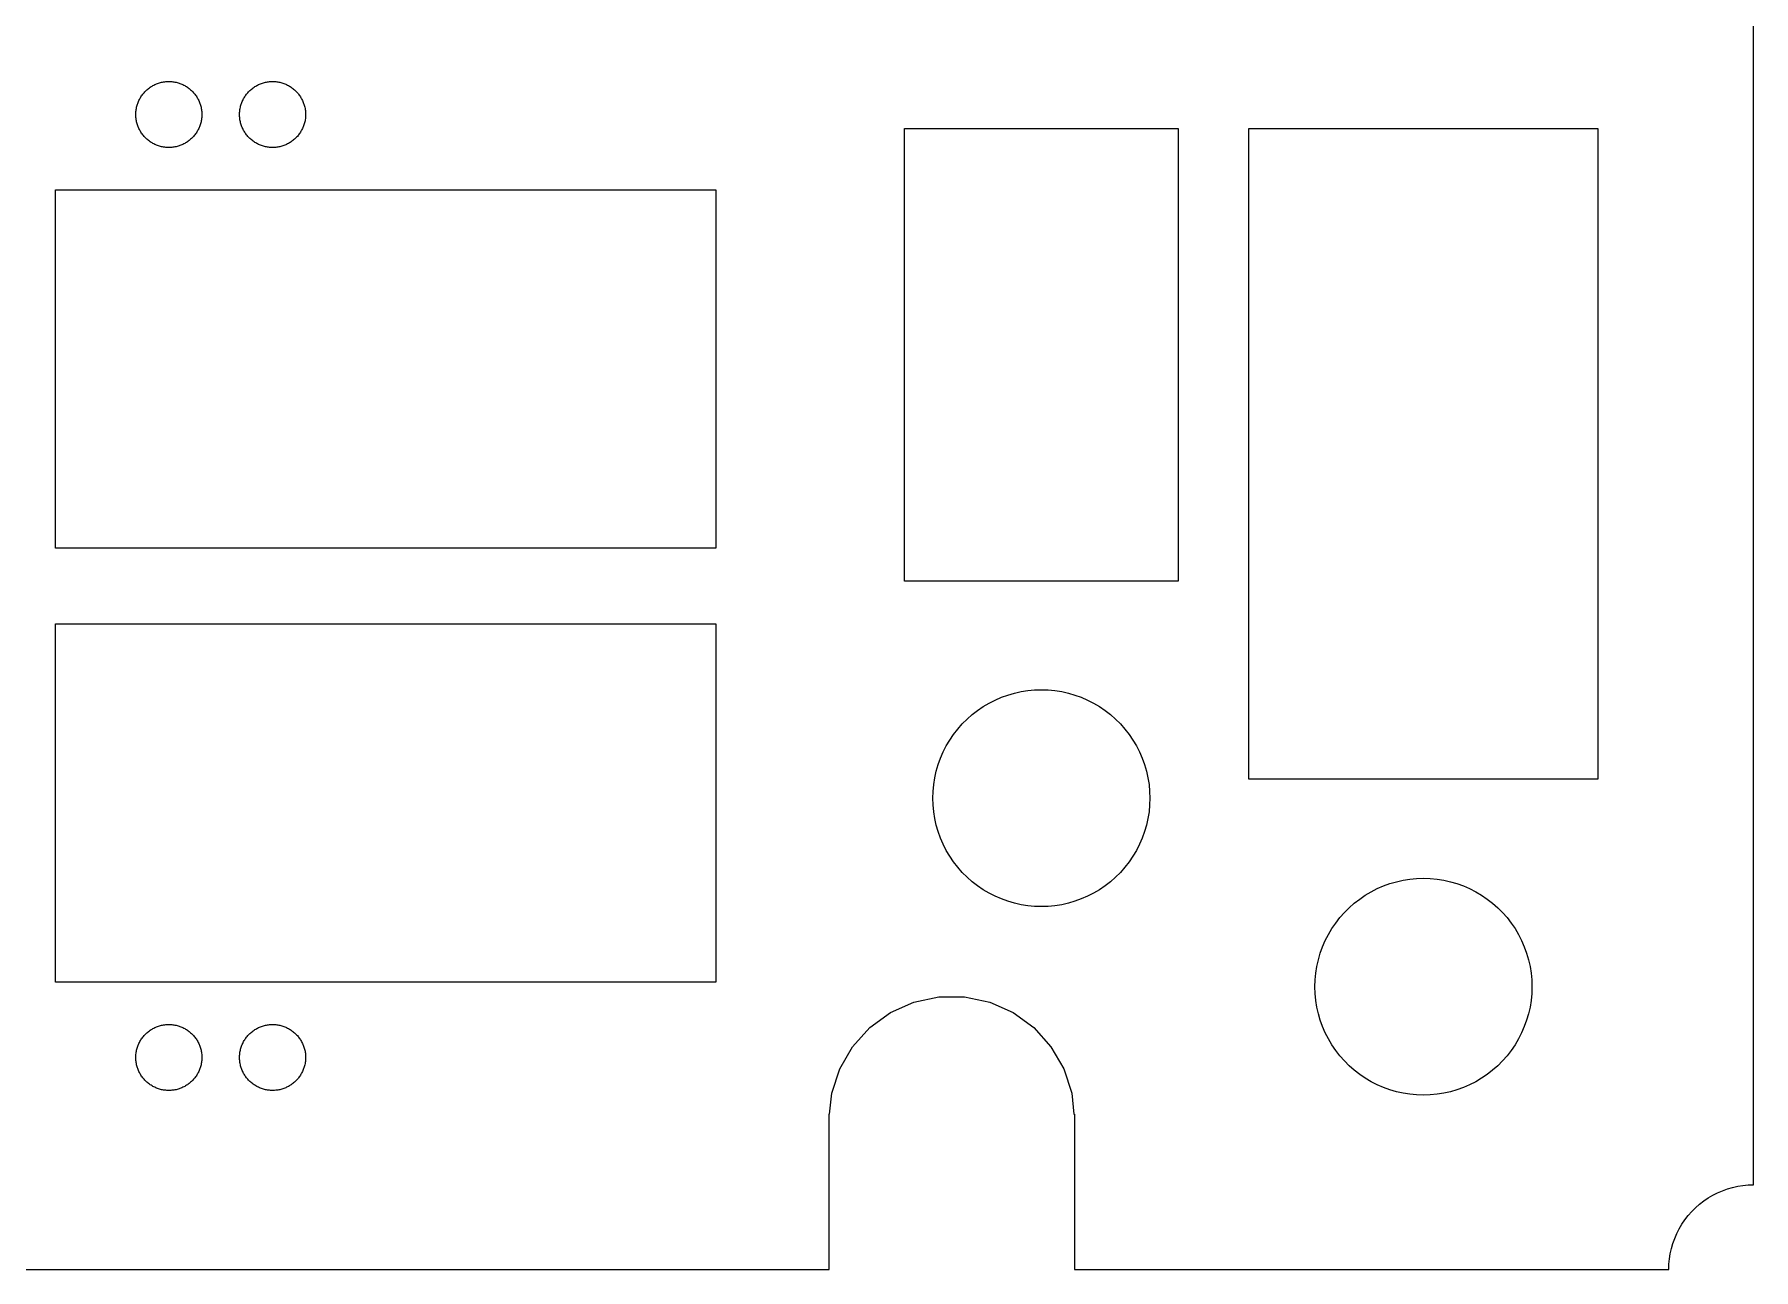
# Model space of a CAD drawing. Header units: metres. Extents: x -184 to 184, y -131 to 131.
# Drawn here: x 1.2 to 183.5, y -131 to 0 of the extents above; entities that cross this region are included whole.
import ezdxf

# ---------------------------------------------------------------- set-up
doc = ezdxf.new("R2010")
doc.units = ezdxf.units.M

msp = doc.modelspace()

# ---------------------------------------------------------------- linework, layer by layer
for p, q in [((183.5, -122), (183.5, 122)), ((13.7184, -5.4874), (13.8139, -5.43292)), ((13.8139, -5.43292), (13.911, -5.38147)), ((13.911, -5.38147), (14.0098, -5.3331)), ((14.0098, -5.3331), (14.11, -5.28786)), ((14.11, -5.28786), (14.2116, -5.24577)), ((14.2116, -5.24577), (14.3144, -5.20691)), ((14.3144, -5.20691), (14.4184, -5.1713)), ((14.4184, -5.1713), (14.5235, -5.13896)), ((14.5235, -5.13896), (14.6296, -5.10995)), ((14.6296, -5.10995), (14.7365, -5.08429)), ((14.7365, -5.08429), (14.8442, -5.06198)), ((14.8442, -5.06198), (14.9525, -5.04308)), ((14.9525, -5.04308), (15.0613, -5.02759)), ((15.0613, -5.02759), (15.1706, -5.01552)), ((15.1706, -5.01552), (15.2802, -5.0069)), ((15.2802, -5.0069), (15.3901, -5.00172)), ((15.3901, -5.00172), (15.5, -5)), ((15.5, -5), (15.6099, -5.00172)), ((15.6099, -5.00172), (15.7198, -5.0069)), ((15.7198, -5.0069), (15.8294, -5.01552)), ((15.8294, -5.01552), (15.9387, -5.02759)), ((15.9387, -5.02759), (16.0475, -5.04308)), ((16.0475, -5.04308), (16.1558, -5.06198)), ((16.1558, -5.06198), (16.2635, -5.08429)), ((16.2635, -5.08429), (16.3704, -5.10995)), ((16.3704, -5.10995), (16.4765, -5.13896)), ((16.4765, -5.13896), (16.5816, -5.1713)), ((16.5816, -5.1713), (16.6856, -5.20691)), ((16.6856, -5.20691), (16.7884, -5.24577)), ((16.7884, -5.24577), (16.89, -5.28786)), ((16.89, -5.28786), (16.9902, -5.3331)), ((16.9902, -5.3331), (17.089, -5.38147)), ((17.089, -5.38147), (17.1861, -5.43292)), ((17.1861, -5.43292), (17.2816, -5.4874)), ((24.7184, -5.4874), (24.8139, -5.43292)), ((24.8139, -5.43292), (24.911, -5.38147)), ((24.911, -5.38147), (25.0098, -5.3331)), ((25.0098, -5.3331), (25.11, -5.28786)), ((25.11, -5.28786), (25.2116, -5.24577)), ((25.2116, -5.24577), (25.3144, -5.20691)), ((25.3144, -5.20691), (25.4184, -5.1713)), ((25.4184, -5.1713), (25.5235, -5.13896)), ((25.5235, -5.13896), (25.6296, -5.10995)), ((25.6296, -5.10995), (25.7365, -5.08429)), ((25.7365, -5.08429), (25.8442, -5.06198)), ((25.8442, -5.06198), (25.9525, -5.04308)), ((25.9525, -5.04308), (26.0613, -5.02759)), ((26.0613, -5.02759), (26.1706, -5.01552)), ((26.1706, -5.01552), (26.2802, -5.0069)), ((26.2802, -5.0069), (26.3901, -5.00172)), ((26.3901, -5.00172), (26.5, -5)), ((26.5, -5), (26.6099, -5.00172)), ((26.6099, -5.00172), (26.7198, -5.0069)), ((26.7198, -5.0069), (26.8294, -5.01552)), ((26.8294, -5.01552), (26.9387, -5.02759)), ((26.9387, -5.02759), (27.0475, -5.04308)), ((27.0475, -5.04308), (27.1558, -5.06198)), ((27.1558, -5.06198), (27.2635, -5.08429)), ((27.2635, -5.08429), (27.3704, -5.10995)), ((27.3704, -5.10995), (27.4765, -5.13896)), ((27.4765, -5.13896), (27.5816, -5.1713)), ((27.5816, -5.1713), (27.6856, -5.20691)), ((27.6856, -5.20691), (27.7884, -5.24577)), ((27.7884, -5.24577), (27.89, -5.28786)), ((27.89, -5.28786), (27.9902, -5.3331)), ((27.9902, -5.3331), (28.089, -5.38147)), ((28.089, -5.38147), (28.1861, -5.43292)), ((28.1861, -5.43292), (28.2816, -5.4874)), ((12.2069, -7.31441), (12.2458, -7.21156)), ((12.2458, -7.21156), (12.2879, -7.10997)), ((12.2879, -7.10997), (12.3331, -7.00977)), ((12.3331, -7.00977), (12.3815, -6.91103)), ((12.3815, -6.91103), (12.4329, -6.81386)), ((12.4329, -6.81386), (12.4874, -6.71835)), ((12.4874, -6.71835), (12.5448, -6.6246)), ((12.5448, -6.6246), (12.6052, -6.5327)), ((12.6052, -6.5327), (12.6684, -6.44275)), ((12.6684, -6.44275), (12.7345, -6.35481)), ((12.7345, -6.35481), (12.8032, -6.26901)), ((12.8032, -6.26901), (12.8746, -6.18539)), ((12.8746, -6.18539), (12.9486, -6.10408)), ((12.9486, -6.10408), (13.0251, -6.02512)), ((13.0251, -6.02512), (13.1041, -5.94861)), ((13.1041, -5.94861), (13.1854, -5.8746)), ((13.1854, -5.8746), (13.269, -5.80319)), ((13.269, -5.80319), (13.3548, -5.73445)), ((13.3548, -5.73445), (13.4427, -5.66843)), ((13.4427, -5.66843), (13.5327, -5.60521)), ((13.5327, -5.60521), (13.6246, -5.54485)), ((13.6246, -5.54485), (13.7184, -5.4874)), ((17.2816, -5.4874), (17.3754, -5.54485)), ((17.3754, -5.54485), (17.4673, -5.60521)), ((17.4673, -5.60521), (17.5572, -5.66843)), ((17.5572, -5.66843), (17.6452, -5.73445)), ((17.6452, -5.73445), (17.731, -5.80319)), ((17.731, -5.80319), (17.8146, -5.8746)), ((17.8146, -5.8746), (17.8959, -5.94861)), ((17.8959, -5.94861), (17.9749, -6.02512)), ((17.9749, -6.02512), (18.0514, -6.10408)), ((18.0514, -6.10408), (18.1254, -6.18539)), ((18.1254, -6.18539), (18.1968, -6.26901)), ((18.1968, -6.26901), (18.2655, -6.35481)), ((18.2655, -6.35481), (18.3316, -6.44275)), ((18.3316, -6.44275), (18.3948, -6.5327)), ((18.3948, -6.5327), (18.4551, -6.6246)), ((18.4551, -6.6246), (18.5126, -6.71835)), ((18.5126, -6.71835), (18.5671, -6.81386)), ((18.5671, -6.81386), (18.6185, -6.91103)), ((18.6185, -6.91103), (18.6669, -7.00977)), ((18.6669, -7.00977), (18.7121, -7.10997)), ((18.7121, -7.10997), (18.7542, -7.21156)), ((18.7542, -7.21156), (18.7931, -7.31441)), ((23.2069, -7.31441), (23.2458, -7.21156)), ((23.2458, -7.21156), (23.2879, -7.10997)), ((23.2879, -7.10997), (23.3331, -7.00977)), ((23.3331, -7.00977), (23.3815, -6.91103)), ((23.3815, -6.91103), (23.4329, -6.81386)), ((23.4329, -6.81386), (23.4874, -6.71835)), ((23.4874, -6.71835), (23.5448, -6.6246)), ((23.5448, -6.6246), (23.6052, -6.5327)), ((23.6052, -6.5327), (23.6684, -6.44275)), ((23.6684, -6.44275), (23.7345, -6.35481)), ((23.7345, -6.35481), (23.8032, -6.26901)), ((23.8032, -6.26901), (23.8746, -6.18539)), ((23.8746, -6.18539), (23.9486, -6.10408)), ((23.9486, -6.10408), (24.0251, -6.02512)), ((24.0251, -6.02512), (24.1041, -5.94861)), ((24.1041, -5.94861), (24.1854, -5.8746)), ((24.1854, -5.8746), (24.269, -5.80319)), ((24.269, -5.80319), (24.3548, -5.73445)), ((24.3548, -5.73445), (24.4427, -5.66843)), ((24.4427, -5.66843), (24.5327, -5.60521)), ((24.5327, -5.60521), (24.6246, -5.54485)), ((24.6246, -5.54485), (24.7184, -5.4874)), ((28.2816, -5.4874), (28.3754, -5.54485)), ((28.3754, -5.54485), (28.4673, -5.60521)), ((28.4673, -5.60521), (28.5572, -5.66843)), ((28.5572, -5.66843), (28.6452, -5.73445)), ((28.6452, -5.73445), (28.731, -5.80319)), ((28.731, -5.80319), (28.8146, -5.8746)), ((28.8146, -5.8746), (28.8959, -5.94861)), ((28.8959, -5.94861), (28.9749, -6.02512)), ((28.9749, -6.02512), (29.0514, -6.10408)), ((29.0514, -6.10408), (29.1254, -6.18539)), ((29.1254, -6.18539), (29.1968, -6.26901)), ((29.1968, -6.26901), (29.2655, -6.35481)), ((29.2655, -6.35481), (29.3316, -6.44275)), ((29.3316, -6.44275), (29.3948, -6.5327)), ((29.3948, -6.5327), (29.4551, -6.6246)), ((29.4551, -6.6246), (29.5126, -6.71835)), ((29.5126, -6.71835), (29.5671, -6.81386)), ((29.5671, -6.81386), (29.6185, -6.91103)), ((29.6185, -6.91103), (29.6669, -7.00977)), ((29.6669, -7.00977), (29.7121, -7.10997)), ((29.7121, -7.10997), (29.7542, -7.21156)), ((29.7542, -7.21156), (29.7931, -7.31441)), ((12, -8.5), (12.0017, -8.39006)), ((12.0017, -8.60992), (12, -8.5)), ((12.0017, -8.39006), (12.0069, -8.28023)), ((12.0069, -8.71976), (12.0017, -8.60992)), ((12.0069, -8.28023), (12.0155, -8.17061)), ((12.0155, -8.82938), (12.0069, -8.71976)), ((12.0155, -8.17061), (12.0276, -8.06133)), ((12.0276, -8.93866), (12.0155, -8.82938)), ((12.0276, -8.06133), (12.0431, -7.95247)), ((12.0431, -9.04752), (12.0276, -8.93866)), ((12.0431, -7.95247), (12.062, -7.84416)), ((12.062, -9.15582), (12.0431, -9.04752)), ((12.062, -7.84416), (12.0843, -7.7365)), ((12.0843, -7.7365), (12.11, -7.62958)), ((12.11, -7.62958), (12.139, -7.52353)), ((12.139, -7.52353), (12.1713, -7.41843)), ((12.1713, -7.41843), (12.2069, -7.31441)), ((18.7931, -7.31441), (18.8287, -7.41843)), ((18.8287, -7.41843), (18.861, -7.52353)), ((18.861, -7.52353), (18.89, -7.62958)), ((18.89, -7.62958), (18.9157, -7.7365)), ((18.9157, -7.7365), (18.938, -7.84416)), ((18.938, -7.84416), (18.9569, -7.95247)), ((18.9569, -9.04752), (18.938, -9.15582)), ((18.9569, -7.95247), (18.9724, -8.06133)), ((18.9724, -8.93866), (18.9569, -9.04752)), ((18.9724, -8.06133), (18.9845, -8.17061)), ((18.9845, -8.82938), (18.9724, -8.93866)), ((18.9845, -8.17061), (18.9931, -8.28023)), ((18.9931, -8.71976), (18.9845, -8.82938)), ((18.9931, -8.28023), (18.9983, -8.39006)), ((18.9983, -8.60992), (18.9931, -8.71976)), ((18.9983, -8.39006), (19, -8.5)), ((19, -8.5), (18.9983, -8.60992)), ((23, -8.5), (23.0017, -8.39006)), ((23.0017, -8.60992), (23, -8.5)), ((23.0017, -8.39006), (23.0069, -8.28023)), ((23.0069, -8.71976), (23.0017, -8.60992)), ((23.0069, -8.28023), (23.0155, -8.17061)), ((23.0155, -8.82938), (23.0069, -8.71976)), ((23.0155, -8.17061), (23.0276, -8.06133)), ((23.0276, -8.93866), (23.0155, -8.82938)), ((23.0276, -8.06133), (23.0431, -7.95247)), ((23.0431, -9.04752), (23.0276, -8.93866)), ((23.0431, -7.95247), (23.062, -7.84416)), ((23.062, -9.15582), (23.0431, -9.04752)), ((23.062, -7.84416), (23.0843, -7.7365)), ((23.0843, -7.7365), (23.11, -7.62958)), ((23.11, -7.62958), (23.139, -7.52353)), ((23.139, -7.52353), (23.1713, -7.41843)), ((23.1713, -7.41843), (23.2069, -7.31441)), ((29.7931, -7.31441), (29.8287, -7.41843)), ((29.8287, -7.41843), (29.861, -7.52353)), ((29.861, -7.52353), (29.89, -7.62958)), ((29.89, -7.62958), (29.9157, -7.7365)), ((29.9157, -7.7365), (29.938, -7.84416)), ((29.938, -7.84416), (29.9569, -7.95247)), ((29.9569, -9.04752), (29.938, -9.15582)), ((29.9569, -7.95247), (29.9724, -8.06133)), ((29.9724, -8.93866), (29.9569, -9.04752)), ((29.9724, -8.06133), (29.9845, -8.17061)), ((29.9845, -8.82938), (29.9724, -8.93866)), ((29.9845, -8.17061), (29.9931, -8.28023)), ((29.9931, -8.71976), (29.9845, -8.82938)), ((29.9931, -8.28023), (29.9983, -8.39006)), ((29.9983, -8.60992), (29.9931, -8.71976)), ((29.9983, -8.39006), (30, -8.5)), ((30, -8.5), (29.9983, -8.60992)), ((12.0843, -9.26349), (12.062, -9.15582)), ((12.11, -9.37041), (12.0843, -9.26349)), ((12.139, -9.47646), (12.11, -9.37041)), ((12.1713, -9.58156), (12.139, -9.47646)), ((12.2069, -9.68558), (12.1713, -9.58156)), ((12.2458, -9.78842), (12.2069, -9.68558)), ((12.2879, -9.89001), (12.2458, -9.78842)), ((12.3331, -9.99022), (12.2879, -9.89001)), ((12.3815, -10.089), (12.3331, -9.99022)), ((12.4329, -10.1861), (12.3815, -10.089)), ((12.4874, -10.2816), (12.4329, -10.1861)), ((12.5448, -10.3754), (12.4874, -10.2816)), ((12.6052, -10.4673), (12.5448, -10.3754)), ((12.6684, -10.5572), (12.6052, -10.4673)), ((12.7345, -10.6452), (12.6684, -10.5572)), ((12.8032, -10.731), (12.7345, -10.6452)), ((12.8746, -10.8146), (12.8032, -10.731)), ((12.9486, -10.8959), (12.8746, -10.8146)), ((13.0251, -10.9749), (12.9486, -10.8959)), ((18.0514, -10.8959), (17.9749, -10.9749)), ((18.1254, -10.8146), (18.0514, -10.8959)), ((18.1968, -10.731), (18.1254, -10.8146)), ((18.2655, -10.6452), (18.1968, -10.731)), ((18.3316, -10.5572), (18.2655, -10.6452)), ((18.3948, -10.4673), (18.3316, -10.5572)), ((18.4551, -10.3754), (18.3948, -10.4673)), ((18.5126, -10.2816), (18.4551, -10.3754)), ((18.5671, -10.1861), (18.5126, -10.2816)), ((18.6185, -10.089), (18.5671, -10.1861)), ((18.6669, -9.99022), (18.6185, -10.089)), ((18.7121, -9.89001), (18.6669, -9.99022)), ((18.7542, -9.78842), (18.7121, -9.89001)), ((18.7931, -9.68558), (18.7542, -9.78842)), ((18.8287, -9.58156), (18.7931, -9.68558)), ((18.861, -9.47646), (18.8287, -9.58156)), ((18.89, -9.37041), (18.861, -9.47646)), ((18.9157, -9.26349), (18.89, -9.37041)), ((18.938, -9.15582), (18.9157, -9.26349)), ((23.0843, -9.26349), (23.062, -9.15582)), ((23.11, -9.37041), (23.0843, -9.26349)), ((23.139, -9.47646), (23.11, -9.37041)), ((23.1713, -9.58156), (23.139, -9.47646)), ((23.2069, -9.68558), (23.1713, -9.58156)), ((23.2458, -9.78842), (23.2069, -9.68558)), ((23.2879, -9.89001), (23.2458, -9.78842)), ((23.3331, -9.99022), (23.2879, -9.89001)), ((23.3815, -10.089), (23.3331, -9.99022)), ((23.4329, -10.1861), (23.3815, -10.089)), ((23.4874, -10.2816), (23.4329, -10.1861)), ((23.5448, -10.3754), (23.4874, -10.2816)), ((23.6052, -10.4673), (23.5448, -10.3754)), ((23.6684, -10.5572), (23.6052, -10.4673)), ((23.7345, -10.6452), (23.6684, -10.5572)), ((23.8032, -10.731), (23.7345, -10.6452)), ((23.8746, -10.8146), (23.8032, -10.731)), ((23.9486, -10.8959), (23.8746, -10.8146)), ((24.0251, -10.9749), (23.9486, -10.8959)), ((29.0514, -10.8959), (28.9749, -10.9749)), ((29.1254, -10.8146), (29.0514, -10.8959)), ((29.1968, -10.731), (29.1254, -10.8146)), ((29.2655, -10.6452), (29.1968, -10.731)), ((29.3316, -10.5572), (29.2655, -10.6452)), ((29.3948, -10.4673), (29.3316, -10.5572)), ((29.4551, -10.3754), (29.3948, -10.4673)), ((29.5126, -10.2816), (29.4551, -10.3754)), ((29.5671, -10.1861), (29.5126, -10.2816)), ((29.6185, -10.089), (29.5671, -10.1861)), ((29.6669, -9.99022), (29.6185, -10.089)), ((29.7121, -9.89001), (29.6669, -9.99022)), ((29.7542, -9.78842), (29.7121, -9.89001)), ((29.7931, -9.68558), (29.7542, -9.78842)), ((29.8287, -9.58156), (29.7931, -9.68558)), ((29.861, -9.47646), (29.8287, -9.58156)), ((29.89, -9.37041), (29.861, -9.47646)), ((29.9157, -9.26349), (29.89, -9.37041)), ((29.938, -9.15582), (29.9157, -9.26349)), ((93.5, -58), (93.5, -10)), ((93.5, -10), (122.5, -10)), ((122.5, -10), (122.5, -58)), ((130, -79), (130, -10)), ((130, -10), (167, -10)), ((167, -10), (167, -79)), ((13.1041, -11.0514), (13.0251, -10.9749)), ((13.1854, -11.1254), (13.1041, -11.0514)), ((13.269, -11.1968), (13.1854, -11.1254)), ((13.3548, -11.2655), (13.269, -11.1968)), ((13.4427, -11.3316), (13.3548, -11.2655)), ((13.5327, -11.3948), (13.4427, -11.3316)), ((13.6246, -11.4551), (13.5327, -11.3948)), ((13.7184, -11.5126), (13.6246, -11.4551)), ((13.8139, -11.5671), (13.7184, -11.5126)), ((13.911, -11.6185), (13.8139, -11.5671)), ((14.0098, -11.6669), (13.911, -11.6185)), ((14.11, -11.7121), (14.0098, -11.6669)), ((14.2116, -11.7542), (14.11, -11.7121)), ((14.3144, -11.7931), (14.2116, -11.7542)), ((14.4184, -11.8287), (14.3144, -11.7931)), ((14.5235, -11.861), (14.4184, -11.8287)), ((14.6296, -11.89), (14.5235, -11.861)), ((14.7365, -11.9157), (14.6296, -11.89)), ((14.8442, -11.938), (14.7365, -11.9157)), ((14.9525, -11.9569), (14.8442, -11.938)), ((15.0613, -11.9724), (14.9525, -11.9569)), ((15.1706, -11.9845), (15.0613, -11.9724)), ((15.2802, -11.9931), (15.1706, -11.9845)), ((15.3901, -11.9983), (15.2802, -11.9931)), ((15.5, -12), (15.3901, -11.9983)), ((15.6099, -11.9983), (15.5, -12)), ((15.7198, -11.9931), (15.6099, -11.9983)), ((15.8294, -11.9845), (15.7198, -11.9931)), ((15.9387, -11.9724), (15.8294, -11.9845)), ((16.0475, -11.9569), (15.9387, -11.9724)), ((16.1558, -11.938), (16.0475, -11.9569)), ((16.2635, -11.9157), (16.1558, -11.938)), ((16.3704, -11.89), (16.2635, -11.9157)), ((16.4765, -11.861), (16.3704, -11.89)), ((16.5816, -11.8287), (16.4765, -11.861)), ((16.6856, -11.7931), (16.5816, -11.8287)), ((16.7884, -11.7542), (16.6856, -11.7931)), ((16.89, -11.7121), (16.7884, -11.7542)), ((16.9902, -11.6669), (16.89, -11.7121)), ((17.089, -11.6185), (16.9902, -11.6669)), ((17.1861, -11.5671), (17.089, -11.6185)), ((17.2816, -11.5126), (17.1861, -11.5671)), ((17.3754, -11.4551), (17.2816, -11.5126)), ((17.4673, -11.3948), (17.3754, -11.4551)), ((17.5572, -11.3316), (17.4673, -11.3948)), ((17.6452, -11.2655), (17.5572, -11.3316)), ((17.731, -11.1968), (17.6452, -11.2655)), ((17.8146, -11.1254), (17.731, -11.1968)), ((17.8959, -11.0514), (17.8146, -11.1254)), ((17.9749, -10.9749), (17.8959, -11.0514)), ((24.1041, -11.0514), (24.0251, -10.9749)), ((24.1854, -11.1254), (24.1041, -11.0514)), ((24.269, -11.1968), (24.1854, -11.1254)), ((24.3548, -11.2655), (24.269, -11.1968)), ((24.4427, -11.3316), (24.3548, -11.2655)), ((24.5327, -11.3948), (24.4427, -11.3316)), ((24.6246, -11.4551), (24.5327, -11.3948)), ((24.7184, -11.5126), (24.6246, -11.4551)), ((24.8139, -11.5671), (24.7184, -11.5126)), ((24.911, -11.6185), (24.8139, -11.5671)), ((25.0098, -11.6669), (24.911, -11.6185)), ((25.11, -11.7121), (25.0098, -11.6669)), ((25.2116, -11.7542), (25.11, -11.7121)), ((25.3144, -11.7931), (25.2116, -11.7542)), ((25.4184, -11.8287), (25.3144, -11.7931)), ((25.5235, -11.861), (25.4184, -11.8287)), ((25.6296, -11.89), (25.5235, -11.861)), ((25.7365, -11.9157), (25.6296, -11.89)), ((25.8442, -11.938), (25.7365, -11.9157)), ((25.9525, -11.9569), (25.8442, -11.938)), ((26.0613, -11.9724), (25.9525, -11.9569)), ((26.1706, -11.9845), (26.0613, -11.9724)), ((26.2802, -11.9931), (26.1706, -11.9845)), ((26.3901, -11.9983), (26.2802, -11.9931)), ((26.5, -12), (26.3901, -11.9983)), ((26.6099, -11.9983), (26.5, -12)), ((26.7198, -11.9931), (26.6099, -11.9983)), ((26.8294, -11.9845), (26.7198, -11.9931)), ((26.9387, -11.9724), (26.8294, -11.9845)), ((27.0475, -11.9569), (26.9387, -11.9724)), ((27.1558, -11.938), (27.0475, -11.9569)), ((27.2635, -11.9157), (27.1558, -11.938)), ((27.3704, -11.89), (27.2635, -11.9157)), ((27.4765, -11.861), (27.3704, -11.89)), ((27.5816, -11.8287), (27.4765, -11.861)), ((27.6856, -11.7931), (27.5816, -11.8287)), ((27.7884, -11.7542), (27.6856, -11.7931)), ((27.89, -11.7121), (27.7884, -11.7542)), ((27.9902, -11.6669), (27.89, -11.7121)), ((28.089, -11.6185), (27.9902, -11.6669)), ((28.1861, -11.5671), (28.089, -11.6185)), ((28.2816, -11.5126), (28.1861, -11.5671)), ((28.3754, -11.4551), (28.2816, -11.5126)), ((28.4673, -11.3948), (28.3754, -11.4551)), ((28.5572, -11.3316), (28.4673, -11.3948)), ((28.6452, -11.2655), (28.5572, -11.3316)), ((28.731, -11.1968), (28.6452, -11.2655)), ((28.8146, -11.1254), (28.731, -11.1968)), ((28.8959, -11.0514), (28.8146, -11.1254)), ((28.9749, -10.9749), (28.8959, -11.0514)), ((3.5, -54.5), (3.5, -16.5)), ((3.5, -16.5), (73.5, -16.5)), ((73.5, -16.5), (73.5, -54.5)), ((73.5, -54.5), (3.5, -54.5)), ((122.5, -58), (93.5, -58)), ((3.5, -100.5), (3.5, -62.5)), ((3.5, -62.5), (73.5, -62.5)), ((73.5, -62.5), (73.5, -100.5)), ((101.838, -71.2902), (102.46, -70.9225)), ((102.46, -70.9225), (103.104, -70.5945)), ((103.104, -70.5945), (103.767, -70.3076)), ((103.767, -70.3076), (104.446, -70.0629)), ((104.446, -70.0629), (105.14, -69.8613)), ((105.14, -69.8613), (105.845, -69.7037)), ((105.845, -69.7037), (106.559, -69.5907)), ((106.559, -69.5907), (107.278, -69.5227)), ((107.278, -69.5227), (108, -69.5)), ((108, -69.5), (108.722, -69.5227)), ((108.722, -69.5227), (109.441, -69.5907)), ((109.441, -69.5907), (110.155, -69.7037)), ((110.155, -69.7037), (110.86, -69.8613)), ((110.86, -69.8613), (111.554, -70.0629)), ((111.554, -70.0629), (112.233, -70.3076)), ((112.233, -70.3076), (112.896, -70.5945)), ((112.896, -70.5945), (113.54, -70.9225)), ((113.54, -70.9225), (114.162, -71.2902)), ((99.6169, -73.1277), (100.128, -72.6169)), ((100.128, -72.6169), (100.67, -72.1391)), ((100.67, -72.1391), (101.24, -71.6963)), ((101.24, -71.6963), (101.838, -71.2902)), ((114.162, -71.2902), (114.76, -71.6963)), ((114.76, -71.6963), (115.33, -72.1391)), ((115.33, -72.1391), (115.872, -72.6169)), ((115.872, -72.6169), (116.383, -73.1277)), ((98.2902, -74.838), (98.6963, -74.2405)), ((98.6963, -74.2405), (99.1391, -73.6696)), ((99.1391, -73.6696), (99.6169, -73.1277)), ((116.383, -73.1277), (116.861, -73.6696)), ((116.861, -73.6696), (117.304, -74.2405)), ((117.304, -74.2405), (117.71, -74.838)), ((97.3076, -76.7666), (97.5945, -76.1035)), ((97.5945, -76.1035), (97.9225, -75.4598)), ((97.9225, -75.4598), (98.2902, -74.838)), ((117.71, -74.838), (118.078, -75.4598)), ((118.078, -75.4598), (118.406, -76.1035)), ((118.406, -76.1035), (118.692, -76.7666)), ((96.7037, -78.8451), (96.8613, -78.1401)), ((96.8613, -78.1401), (97.0629, -77.4463)), ((97.0629, -77.4463), (97.3076, -76.7666)), ((118.692, -76.7666), (118.937, -77.4463)), ((118.937, -77.4463), (119.139, -78.1401)), ((119.139, -78.1401), (119.296, -78.8451)), ((96.5227, -80.2779), (96.5907, -79.5587)), ((96.5907, -79.5587), (96.7037, -78.8451)), ((119.296, -78.8451), (119.409, -79.5587)), ((119.409, -79.5587), (119.477, -80.2779)), ((167, -79), (130, -79)), ((96.5, -81), (96.5227, -80.2779)), ((96.5227, -81.7221), (96.5, -81)), ((96.5907, -82.4413), (96.5227, -81.7221)), ((119.477, -81.7221), (119.409, -82.4413)), ((119.477, -80.2779), (119.5, -81)), ((119.5, -81), (119.477, -81.7221)), ((96.7037, -83.1549), (96.5907, -82.4413)), ((96.8613, -83.8599), (96.7037, -83.1549)), ((119.296, -83.1549), (119.139, -83.8599)), ((119.409, -82.4413), (119.296, -83.1549)), ((97.0629, -84.5537), (96.8613, -83.8599)), ((97.3076, -85.2334), (97.0629, -84.5537)), ((97.5945, -85.8965), (97.3076, -85.2334)), ((118.692, -85.2334), (118.406, -85.8965)), ((118.937, -84.5537), (118.692, -85.2334)), ((119.139, -83.8599), (118.937, -84.5537)), ((97.9225, -86.5402), (97.5945, -85.8965)), ((98.2902, -87.162), (97.9225, -86.5402)), ((98.6963, -87.7595), (98.2902, -87.162)), ((117.71, -87.162), (117.304, -87.7595)), ((118.078, -86.5402), (117.71, -87.162)), ((118.406, -85.8965), (118.078, -86.5402)), ((99.1391, -88.3304), (98.6963, -87.7595)), ((99.6169, -88.8723), (99.1391, -88.3304)), ((100.128, -89.3831), (99.6169, -88.8723)), ((116.383, -88.8723), (115.872, -89.3831)), ((116.861, -88.3304), (116.383, -88.8723)), ((117.304, -87.7595), (116.861, -88.3304)), ((100.67, -89.8609), (100.128, -89.3831)), ((101.24, -90.3037), (100.67, -89.8609)), ((101.838, -90.7098), (101.24, -90.3037)), ((102.46, -91.0775), (101.838, -90.7098)), ((103.104, -91.4055), (102.46, -91.0775)), ((113.54, -91.0775), (112.896, -91.4055)), ((114.162, -90.7098), (113.54, -91.0775)), ((114.76, -90.3037), (114.162, -90.7098)), ((115.33, -89.8609), (114.76, -90.3037)), ((115.872, -89.3831), (115.33, -89.8609)), ((142.338, -91.2902), (142.96, -90.9225)), ((142.96, -90.9225), (143.604, -90.5945)), ((143.604, -90.5945), (144.267, -90.3076)), ((144.267, -90.3076), (144.946, -90.0629)), ((144.946, -90.0629), (145.64, -89.8613)), ((145.64, -89.8613), (146.345, -89.7037)), ((146.345, -89.7037), (147.059, -89.5907)), ((147.059, -89.5907), (147.778, -89.5227)), ((147.778, -89.5227), (148.5, -89.5)), ((148.5, -89.5), (149.222, -89.5227)), ((149.222, -89.5227), (149.941, -89.5907)), ((149.941, -89.5907), (150.655, -89.7037)), ((150.655, -89.7037), (151.36, -89.8613)), ((151.36, -89.8613), (152.054, -90.0629)), ((152.054, -90.0629), (152.733, -90.3076)), ((152.733, -90.3076), (153.396, -90.5945)), ((153.396, -90.5945), (154.04, -90.9225)), ((154.04, -90.9225), (154.662, -91.2902)), ((103.767, -91.6924), (103.104, -91.4055)), ((104.446, -91.9371), (103.767, -91.6924)), ((105.14, -92.1387), (104.446, -91.9371)), ((105.845, -92.2963), (105.14, -92.1387)), ((106.559, -92.4093), (105.845, -92.2963)), ((107.278, -92.4773), (106.559, -92.4093)), ((108, -92.5), (107.278, -92.4773)), ((108.722, -92.4773), (108, -92.5)), ((109.441, -92.4093), (108.722, -92.4773)), ((110.155, -92.2963), (109.441, -92.4093)), ((110.86, -92.1387), (110.155, -92.2963)), ((111.554, -91.9371), (110.86, -92.1387)), ((112.233, -91.6924), (111.554, -91.9371)), ((112.896, -91.4055), (112.233, -91.6924)), ((140.117, -93.1277), (140.628, -92.6169)), ((140.628, -92.6169), (141.17, -92.1391)), ((141.17, -92.1391), (141.74, -91.6963)), ((141.74, -91.6963), (142.338, -91.2902)), ((154.662, -91.2902), (155.26, -91.6963)), ((155.26, -91.6963), (155.83, -92.1391)), ((155.83, -92.1391), (156.372, -92.6169)), ((156.372, -92.6169), (156.883, -93.1277)), ((138.79, -94.838), (139.196, -94.2405)), ((139.196, -94.2405), (139.639, -93.6696)), ((139.639, -93.6696), (140.117, -93.1277)), ((156.883, -93.1277), (157.361, -93.6696)), ((157.361, -93.6696), (157.804, -94.2405)), ((157.804, -94.2405), (158.21, -94.838)), ((137.808, -96.7666), (138.094, -96.1035)), ((138.094, -96.1035), (138.422, -95.4598)), ((138.422, -95.4598), (138.79, -94.838)), ((158.21, -94.838), (158.578, -95.4598)), ((158.578, -95.4598), (158.906, -96.1035)), ((158.906, -96.1035), (159.192, -96.7666)), ((137.204, -98.8451), (137.361, -98.1401)), ((137.361, -98.1401), (137.563, -97.4463)), ((137.563, -97.4463), (137.808, -96.7666)), ((159.192, -96.7666), (159.437, -97.4463)), ((159.437, -97.4463), (159.639, -98.1401)), ((159.639, -98.1401), (159.796, -98.8451)), ((137.023, -100.278), (137.091, -99.5587)), ((137.091, -99.5587), (137.204, -98.8451)), ((159.796, -98.8451), (159.909, -99.5587)), ((159.909, -99.5587), (159.977, -100.278)), ((73.5, -100.5), (3.5, -100.5)), ((137, -101), (137.023, -100.278)), ((137.023, -101.722), (137, -101)), ((137.091, -102.441), (137.023, -101.722)), ((159.977, -101.722), (159.909, -102.441)), ((159.977, -100.278), (160, -101)), ((160, -101), (159.977, -101.722)), ((89.8013, -105.339), (92, -103.742)), ((92, -103.742), (94.4828, -102.636)), ((94.4828, -102.636), (97.1411, -102.071)), ((97.1411, -102.071), (99.8589, -102.071)), ((99.8589, -102.071), (102.517, -102.636)), ((102.517, -102.636), (105, -103.742)), ((105, -103.742), (107.199, -105.339)), ((137.204, -103.155), (137.091, -102.441)), ((137.361, -103.86), (137.204, -103.155)), ((137.563, -104.554), (137.361, -103.86)), ((159.639, -103.86), (159.437, -104.554)), ((159.796, -103.155), (159.639, -103.86)), ((159.909, -102.441), (159.796, -103.155)), ((13.3548, -105.734), (13.4427, -105.668)), ((13.4427, -105.668), (13.5327, -105.605)), ((13.5327, -105.605), (13.6246, -105.545)), ((13.6246, -105.545), (13.7184, -105.487)), ((13.7184, -105.487), (13.8139, -105.433)), ((13.8139, -105.433), (13.911, -105.381)), ((13.911, -105.381), (14.0098, -105.333)), ((14.0098, -105.333), (14.11, -105.288)), ((14.11, -105.288), (14.2116, -105.246)), ((14.2116, -105.246), (14.3144, -105.207)), ((14.3144, -105.207), (14.4184, -105.171)), ((14.4184, -105.171), (14.5235, -105.139)), ((14.5235, -105.139), (14.6296, -105.11)), ((14.6296, -105.11), (14.7365, -105.084)), ((14.7365, -105.084), (14.8442, -105.062)), ((14.8442, -105.062), (14.9525, -105.043)), ((14.9525, -105.043), (15.0613, -105.028)), ((15.0613, -105.028), (15.1706, -105.016)), ((15.1706, -105.016), (15.2802, -105.007)), ((15.2802, -105.007), (15.3901, -105.002)), ((15.3901, -105.002), (15.5, -105)), ((15.5, -105), (15.6099, -105.002)), ((15.6099, -105.002), (15.7198, -105.007)), ((15.7198, -105.007), (15.8294, -105.016)), ((15.8294, -105.016), (15.9387, -105.028)), ((15.9387, -105.028), (16.0475, -105.043)), ((16.0475, -105.043), (16.1558, -105.062)), ((16.1558, -105.062), (16.2635, -105.084)), ((16.2635, -105.084), (16.3704, -105.11)), ((16.3704, -105.11), (16.4765, -105.139)), ((16.4765, -105.139), (16.5816, -105.171)), ((16.5816, -105.171), (16.6856, -105.207)), ((16.6856, -105.207), (16.7884, -105.246)), ((16.7884, -105.246), (16.89, -105.288)), ((16.89, -105.288), (16.9902, -105.333)), ((16.9902, -105.333), (17.089, -105.381)), ((17.089, -105.381), (17.1861, -105.433)), ((17.1861, -105.433), (17.2816, -105.487)), ((17.2816, -105.487), (17.3754, -105.545)), ((17.3754, -105.545), (17.4673, -105.605)), ((17.4673, -105.605), (17.5572, -105.668)), ((17.5572, -105.668), (17.6452, -105.734)), ((24.3548, -105.734), (24.4427, -105.668)), ((24.4427, -105.668), (24.5327, -105.605)), ((24.5327, -105.605), (24.6246, -105.545)), ((24.6246, -105.545), (24.7184, -105.487)), ((24.7184, -105.487), (24.8139, -105.433)), ((24.8139, -105.433), (24.911, -105.381)), ((24.911, -105.381), (25.0098, -105.333)), ((25.0098, -105.333), (25.11, -105.288)), ((25.11, -105.288), (25.2116, -105.246)), ((25.2116, -105.246), (25.3144, -105.207)), ((25.3144, -105.207), (25.4184, -105.171)), ((25.4184, -105.171), (25.5235, -105.139)), ((25.5235, -105.139), (25.6296, -105.11)), ((25.6296, -105.11), (25.7365, -105.084)), ((25.7365, -105.084), (25.8442, -105.062)), ((25.8442, -105.062), (25.9525, -105.043)), ((25.9525, -105.043), (26.0613, -105.028)), ((26.0613, -105.028), (26.1706, -105.016)), ((26.1706, -105.016), (26.2802, -105.007)), ((26.2802, -105.007), (26.3901, -105.002)), ((26.3901, -105.002), (26.5, -105)), ((26.5, -105), (26.6099, -105.002)), ((26.6099, -105.002), (26.7198, -105.007)), ((26.7198, -105.007), (26.8294, -105.016)), ((26.8294, -105.016), (26.9387, -105.028)), ((26.9387, -105.028), (27.0475, -105.043)), ((27.0475, -105.043), (27.1558, -105.062)), ((27.1558, -105.062), (27.2635, -105.084)), ((27.2635, -105.084), (27.3704, -105.11)), ((27.3704, -105.11), (27.4765, -105.139)), ((27.4765, -105.139), (27.5816, -105.171)), ((27.5816, -105.171), (27.6856, -105.207)), ((27.6856, -105.207), (27.7884, -105.246)), ((27.7884, -105.246), (27.89, -105.288)), ((27.89, -105.288), (27.9902, -105.333)), ((27.9902, -105.333), (28.089, -105.381)), ((28.089, -105.381), (28.1861, -105.433)), ((28.1861, -105.433), (28.2816, -105.487)), ((28.2816, -105.487), (28.3754, -105.545)), ((28.3754, -105.545), (28.4673, -105.605)), ((28.4673, -105.605), (28.5572, -105.668)), ((28.5572, -105.668), (28.6452, -105.734)), ((87.9828, -107.359), (89.8013, -105.339)), ((107.199, -105.339), (109.017, -107.359)), ((137.808, -105.233), (137.563, -104.554)), ((138.094, -105.896), (137.808, -105.233)), ((159.192, -105.233), (158.906, -105.896)), ((159.437, -104.554), (159.192, -105.233)), ((12.11, -107.63), (12.139, -107.524)), ((12.139, -107.524), (12.1713, -107.418)), ((12.1713, -107.418), (12.2069, -107.314)), ((12.2069, -107.314), (12.2458, -107.212)), ((12.2458, -107.212), (12.2879, -107.11)), ((12.2879, -107.11), (12.3331, -107.01)), ((12.3331, -107.01), (12.3815, -106.911)), ((12.3815, -106.911), (12.4329, -106.814)), ((12.4329, -106.814), (12.4874, -106.718)), ((12.4874, -106.718), (12.5448, -106.625)), ((12.5448, -106.625), (12.6052, -106.533)), ((12.6052, -106.533), (12.6684, -106.443)), ((12.6684, -106.443), (12.7345, -106.355)), ((12.7345, -106.355), (12.8032, -106.269)), ((12.8032, -106.269), (12.8746, -106.185)), ((12.8746, -106.185), (12.9486, -106.104)), ((12.9486, -106.104), (13.0251, -106.025)), ((13.0251, -106.025), (13.1041, -105.949)), ((13.1041, -105.949), (13.1854, -105.875)), ((13.1854, -105.875), (13.269, -105.803)), ((13.269, -105.803), (13.3548, -105.734)), ((17.6452, -105.734), (17.731, -105.803)), ((17.731, -105.803), (17.8146, -105.875)), ((17.8146, -105.875), (17.8959, -105.949)), ((17.8959, -105.949), (17.9749, -106.025)), ((17.9749, -106.025), (18.0514, -106.104)), ((18.0514, -106.104), (18.1254, -106.185)), ((18.1254, -106.185), (18.1968, -106.269)), ((18.1968, -106.269), (18.2655, -106.355)), ((18.2655, -106.355), (18.3316, -106.443)), ((18.3316, -106.443), (18.3948, -106.533)), ((18.3948, -106.533), (18.4551, -106.625)), ((18.4551, -106.625), (18.5126, -106.718)), ((18.5126, -106.718), (18.5671, -106.814)), ((18.5671, -106.814), (18.6185, -106.911)), ((18.6185, -106.911), (18.6669, -107.01)), ((18.6669, -107.01), (18.7121, -107.11)), ((18.7121, -107.11), (18.7542, -107.212)), ((18.7542, -107.212), (18.7931, -107.314)), ((18.7931, -107.314), (18.8287, -107.418)), ((18.8287, -107.418), (18.861, -107.524)), ((18.861, -107.524), (18.89, -107.63)), ((23.11, -107.63), (23.139, -107.524)), ((23.139, -107.524), (23.1713, -107.418)), ((23.1713, -107.418), (23.2069, -107.314)), ((23.2069, -107.314), (23.2458, -107.212)), ((23.2458, -107.212), (23.2879, -107.11)), ((23.2879, -107.11), (23.3331, -107.01)), ((23.3331, -107.01), (23.3815, -106.911)), ((23.3815, -106.911), (23.4329, -106.814)), ((23.4329, -106.814), (23.4874, -106.718)), ((23.4874, -106.718), (23.5448, -106.625)), ((23.5448, -106.625), (23.6052, -106.533)), ((23.6052, -106.533), (23.6684, -106.443)), ((23.6684, -106.443), (23.7345, -106.355)), ((23.7345, -106.355), (23.8032, -106.269)), ((23.8032, -106.269), (23.8746, -106.185)), ((23.8746, -106.185), (23.9486, -106.104)), ((23.9486, -106.104), (24.0251, -106.025)), ((24.0251, -106.025), (24.1041, -105.949)), ((24.1041, -105.949), (24.1854, -105.875)), ((24.1854, -105.875), (24.269, -105.803)), ((24.269, -105.803), (24.3548, -105.734)), ((28.6452, -105.734), (28.731, -105.803)), ((28.731, -105.803), (28.8146, -105.875)), ((28.8146, -105.875), (28.8959, -105.949)), ((28.8959, -105.949), (28.9749, -106.025)), ((28.9749, -106.025), (29.0514, -106.104)), ((29.0514, -106.104), (29.1254, -106.185)), ((29.1254, -106.185), (29.1968, -106.269)), ((29.1968, -106.269), (29.2655, -106.355)), ((29.2655, -106.355), (29.3316, -106.443)), ((29.3316, -106.443), (29.3948, -106.533)), ((29.3948, -106.533), (29.4551, -106.625)), ((29.4551, -106.625), (29.5126, -106.718)), ((29.5126, -106.718), (29.5671, -106.814)), ((29.5671, -106.814), (29.6185, -106.911)), ((29.6185, -106.911), (29.6669, -107.01)), ((29.6669, -107.01), (29.7121, -107.11)), ((29.7121, -107.11), (29.7542, -107.212)), ((29.7542, -107.212), (29.7931, -107.314)), ((29.7931, -107.314), (29.8287, -107.418)), ((29.8287, -107.418), (29.861, -107.524)), ((29.861, -107.524), (29.89, -107.63)), ((86.6239, -109.712), (87.9828, -107.359)), ((109.017, -107.359), (110.376, -109.712)), ((138.422, -106.54), (138.094, -105.896)), ((138.79, -107.162), (138.422, -106.54)), ((139.196, -107.76), (138.79, -107.162)), ((158.21, -107.162), (157.804, -107.76)), ((158.578, -106.54), (158.21, -107.162)), ((158.906, -105.896), (158.578, -106.54)), ((12, -108.5), (12.0017, -108.39)), ((12.0017, -108.61), (12, -108.5)), ((12.0017, -108.39), (12.0069, -108.28)), ((12.0069, -108.72), (12.0017, -108.61)), ((12.0069, -108.28), (12.0155, -108.171)), ((12.0155, -108.829), (12.0069, -108.72)), ((12.0155, -108.171), (12.0276, -108.061)), ((12.0276, -108.939), (12.0155, -108.829)), ((12.0276, -108.061), (12.0431, -107.952)), ((12.0431, -109.048), (12.0276, -108.939)), ((12.0431, -107.952), (12.062, -107.844)), ((12.062, -109.156), (12.0431, -109.048)), ((12.062, -107.844), (12.0843, -107.736)), ((12.0843, -109.264), (12.062, -109.156)), ((12.0843, -107.736), (12.11, -107.63)), ((12.11, -109.37), (12.0843, -109.264)), ((18.89, -107.63), (18.9157, -107.736)), ((18.9157, -109.264), (18.89, -109.37)), ((18.9157, -107.736), (18.938, -107.844)), ((18.938, -109.156), (18.9157, -109.264)), ((18.938, -107.844), (18.9569, -107.952)), ((18.9569, -109.048), (18.938, -109.156)), ((18.9569, -107.952), (18.9724, -108.061)), ((18.9724, -108.939), (18.9569, -109.048)), ((18.9724, -108.061), (18.9845, -108.171)), ((18.9845, -108.829), (18.9724, -108.939)), ((18.9845, -108.171), (18.9931, -108.28)), ((18.9931, -108.72), (18.9845, -108.829)), ((18.9931, -108.28), (18.9983, -108.39)), ((18.9983, -108.61), (18.9931, -108.72)), ((18.9983, -108.39), (19, -108.5)), ((19, -108.5), (18.9983, -108.61)), ((23, -108.5), (23.0017, -108.39)), ((23.0017, -108.61), (23, -108.5)), ((23.0017, -108.39), (23.0069, -108.28)), ((23.0069, -108.72), (23.0017, -108.61)), ((23.0069, -108.28), (23.0155, -108.171)), ((23.0155, -108.829), (23.0069, -108.72)), ((23.0155, -108.171), (23.0276, -108.061)), ((23.0276, -108.939), (23.0155, -108.829)), ((23.0276, -108.061), (23.0431, -107.952)), ((23.0431, -109.048), (23.0276, -108.939)), ((23.0431, -107.952), (23.062, -107.844)), ((23.062, -109.156), (23.0431, -109.048)), ((23.062, -107.844), (23.0843, -107.736)), ((23.0843, -109.264), (23.062, -109.156)), ((23.0843, -107.736), (23.11, -107.63)), ((23.11, -109.37), (23.0843, -109.264)), ((29.89, -107.63), (29.9157, -107.736)), ((29.9157, -109.264), (29.89, -109.37)), ((29.9157, -107.736), (29.938, -107.844)), ((29.938, -109.156), (29.9157, -109.264)), ((29.938, -107.844), (29.9569, -107.952)), ((29.9569, -109.048), (29.938, -109.156)), ((29.9569, -107.952), (29.9724, -108.061)), ((29.9724, -108.939), (29.9569, -109.048)), ((29.9724, -108.061), (29.9845, -108.171)), ((29.9845, -108.829), (29.9724, -108.939)), ((29.9845, -108.171), (29.9931, -108.28)), ((29.9931, -108.72), (29.9845, -108.829)), ((29.9931, -108.28), (29.9983, -108.39)), ((29.9983, -108.61), (29.9931, -108.72)), ((29.9983, -108.39), (30, -108.5)), ((30, -108.5), (29.9983, -108.61)), ((139.639, -108.33), (139.196, -107.76)), ((140.117, -108.872), (139.639, -108.33)), ((140.628, -109.383), (140.117, -108.872)), ((156.883, -108.872), (156.372, -109.383)), ((157.361, -108.33), (156.883, -108.872)), ((157.804, -107.76), (157.361, -108.33)), ((12.139, -109.476), (12.11, -109.37)), ((12.1713, -109.582), (12.139, -109.476)), ((12.2069, -109.686), (12.1713, -109.582)), ((12.2458, -109.788), (12.2069, -109.686)), ((12.2879, -109.89), (12.2458, -109.788)), ((12.3331, -109.99), (12.2879, -109.89)), ((12.3815, -110.089), (12.3331, -109.99)), ((12.4329, -110.186), (12.3815, -110.089)), ((12.4874, -110.282), (12.4329, -110.186)), ((12.5448, -110.375), (12.4874, -110.282)), ((12.6052, -110.467), (12.5448, -110.375)), ((12.6684, -110.557), (12.6052, -110.467)), ((12.7345, -110.645), (12.6684, -110.557)), ((12.8032, -110.731), (12.7345, -110.645)), ((12.8746, -110.815), (12.8032, -110.731)), ((12.9486, -110.896), (12.8746, -110.815)), ((13.0251, -110.975), (12.9486, -110.896)), ((13.1041, -111.051), (13.0251, -110.975)), ((13.1854, -111.125), (13.1041, -111.051)), ((13.269, -111.197), (13.1854, -111.125)), ((17.8146, -111.125), (17.731, -111.197)), ((17.8959, -111.051), (17.8146, -111.125)), ((17.9749, -110.975), (17.8959, -111.051)), ((18.0514, -110.896), (17.9749, -110.975)), ((18.1254, -110.815), (18.0514, -110.896)), ((18.1968, -110.731), (18.1254, -110.815)), ((18.2655, -110.645), (18.1968, -110.731)), ((18.3316, -110.557), (18.2655, -110.645)), ((18.3948, -110.467), (18.3316, -110.557)), ((18.4551, -110.375), (18.3948, -110.467)), ((18.5126, -110.282), (18.4551, -110.375)), ((18.5671, -110.186), (18.5126, -110.282)), ((18.6185, -110.089), (18.5671, -110.186)), ((18.6669, -109.99), (18.6185, -110.089)), ((18.7121, -109.89), (18.6669, -109.99)), ((18.7542, -109.788), (18.7121, -109.89)), ((18.7931, -109.686), (18.7542, -109.788)), ((18.8287, -109.582), (18.7931, -109.686)), ((18.861, -109.476), (18.8287, -109.582)), ((18.89, -109.37), (18.861, -109.476)), ((23.139, -109.476), (23.11, -109.37)), ((23.1713, -109.582), (23.139, -109.476)), ((23.2069, -109.686), (23.1713, -109.582)), ((23.2458, -109.788), (23.2069, -109.686)), ((23.2879, -109.89), (23.2458, -109.788)), ((23.3331, -109.99), (23.2879, -109.89)), ((23.3815, -110.089), (23.3331, -109.99)), ((23.4329, -110.186), (23.3815, -110.089)), ((23.4874, -110.282), (23.4329, -110.186)), ((23.5448, -110.375), (23.4874, -110.282)), ((23.6052, -110.467), (23.5448, -110.375)), ((23.6684, -110.557), (23.6052, -110.467)), ((23.7345, -110.645), (23.6684, -110.557)), ((23.8032, -110.731), (23.7345, -110.645)), ((23.8746, -110.815), (23.8032, -110.731)), ((23.9486, -110.896), (23.8746, -110.815)), ((24.0251, -110.975), (23.9486, -110.896)), ((24.1041, -111.051), (24.0251, -110.975)), ((24.1854, -111.125), (24.1041, -111.051)), ((24.269, -111.197), (24.1854, -111.125)), ((28.8146, -111.125), (28.731, -111.197)), ((28.8959, -111.051), (28.8146, -111.125)), ((28.9749, -110.975), (28.8959, -111.051)), ((29.0514, -110.896), (28.9749, -110.975)), ((29.1254, -110.815), (29.0514, -110.896)), ((29.1968, -110.731), (29.1254, -110.815)), ((29.2655, -110.645), (29.1968, -110.731)), ((29.3316, -110.557), (29.2655, -110.645)), ((29.3948, -110.467), (29.3316, -110.557)), ((29.4551, -110.375), (29.3948, -110.467)), ((29.5126, -110.282), (29.4551, -110.375)), ((29.5671, -110.186), (29.5126, -110.282)), ((29.6185, -110.089), (29.5671, -110.186)), ((29.6669, -109.99), (29.6185, -110.089)), ((29.7121, -109.89), (29.6669, -109.99)), ((29.7542, -109.788), (29.7121, -109.89)), ((29.7931, -109.686), (29.7542, -109.788)), ((29.8287, -109.582), (29.7931, -109.686)), ((29.861, -109.476), (29.8287, -109.582)), ((29.89, -109.37), (29.861, -109.476)), ((85.7841, -112.297), (86.6239, -109.712)), ((110.376, -109.712), (111.216, -112.297)), ((141.17, -109.861), (140.628, -109.383)), ((141.74, -110.304), (141.17, -109.861)), ((142.338, -110.71), (141.74, -110.304)), ((142.96, -111.078), (142.338, -110.71)), ((143.604, -111.406), (142.96, -111.078)), ((154.04, -111.078), (153.396, -111.406)), ((154.662, -110.71), (154.04, -111.078)), ((155.26, -110.304), (154.662, -110.71)), ((155.83, -109.861), (155.26, -110.304)), ((156.372, -109.383), (155.83, -109.861)), ((13.3548, -111.266), (13.269, -111.197)), ((13.4427, -111.332), (13.3548, -111.266)), ((13.5327, -111.395), (13.4427, -111.332)), ((13.6246, -111.455), (13.5327, -111.395)), ((13.7184, -111.513), (13.6246, -111.455)), ((13.8139, -111.567), (13.7184, -111.513)), ((13.911, -111.619), (13.8139, -111.567)), ((14.0098, -111.667), (13.911, -111.619)), ((14.11, -111.712), (14.0098, -111.667)), ((14.2116, -111.754), (14.11, -111.712)), ((14.3144, -111.793), (14.2116, -111.754)), ((14.4184, -111.829), (14.3144, -111.793)), ((14.5235, -111.861), (14.4184, -111.829)), ((14.6296, -111.89), (14.5235, -111.861)), ((14.7365, -111.916), (14.6296, -111.89)), ((14.8442, -111.938), (14.7365, -111.916)), ((14.9525, -111.957), (14.8442, -111.938)), ((15.0613, -111.972), (14.9525, -111.957)), ((15.1706, -111.984), (15.0613, -111.972)), ((15.2802, -111.993), (15.1706, -111.984)), ((15.3901, -111.998), (15.2802, -111.993)), ((15.5, -112), (15.3901, -111.998)), ((15.6099, -111.998), (15.5, -112)), ((15.7198, -111.993), (15.6099, -111.998)), ((15.8294, -111.984), (15.7198, -111.993)), ((15.9387, -111.972), (15.8294, -111.984)), ((16.0475, -111.957), (15.9387, -111.972)), ((16.1558, -111.938), (16.0475, -111.957)), ((16.2635, -111.916), (16.1558, -111.938)), ((16.3704, -111.89), (16.2635, -111.916)), ((16.4765, -111.861), (16.3704, -111.89)), ((16.5816, -111.829), (16.4765, -111.861)), ((16.6856, -111.793), (16.5816, -111.829)), ((16.7884, -111.754), (16.6856, -111.793)), ((16.89, -111.712), (16.7884, -111.754)), ((16.9902, -111.667), (16.89, -111.712)), ((17.089, -111.619), (16.9902, -111.667)), ((17.1861, -111.567), (17.089, -111.619)), ((17.2816, -111.513), (17.1861, -111.567)), ((17.3754, -111.455), (17.2816, -111.513)), ((17.4673, -111.395), (17.3754, -111.455)), ((17.5572, -111.332), (17.4673, -111.395)), ((17.6452, -111.266), (17.5572, -111.332)), ((17.731, -111.197), (17.6452, -111.266)), ((24.3548, -111.266), (24.269, -111.197)), ((24.4427, -111.332), (24.3548, -111.266)), ((24.5327, -111.395), (24.4427, -111.332)), ((24.6246, -111.455), (24.5327, -111.395)), ((24.7184, -111.513), (24.6246, -111.455)), ((24.8139, -111.567), (24.7184, -111.513)), ((24.911, -111.619), (24.8139, -111.567)), ((25.0098, -111.667), (24.911, -111.619)), ((25.11, -111.712), (25.0098, -111.667)), ((25.2116, -111.754), (25.11, -111.712)), ((25.3144, -111.793), (25.2116, -111.754)), ((25.4184, -111.829), (25.3144, -111.793)), ((25.5235, -111.861), (25.4184, -111.829)), ((25.6296, -111.89), (25.5235, -111.861)), ((25.7365, -111.916), (25.6296, -111.89)), ((25.8442, -111.938), (25.7365, -111.916)), ((25.9525, -111.957), (25.8442, -111.938)), ((26.0613, -111.972), (25.9525, -111.957)), ((26.1706, -111.984), (26.0613, -111.972)), ((26.2802, -111.993), (26.1706, -111.984)), ((26.3901, -111.998), (26.2802, -111.993)), ((26.5, -112), (26.3901, -111.998)), ((26.6099, -111.998), (26.5, -112)), ((26.7198, -111.993), (26.6099, -111.998)), ((26.8294, -111.984), (26.7198, -111.993)), ((26.9387, -111.972), (26.8294, -111.984)), ((27.0475, -111.957), (26.9387, -111.972)), ((27.1558, -111.938), (27.0475, -111.957)), ((27.2635, -111.916), (27.1558, -111.938)), ((27.3704, -111.89), (27.2635, -111.916)), ((27.4765, -111.861), (27.3704, -111.89)), ((27.5816, -111.829), (27.4765, -111.861)), ((27.6856, -111.793), (27.5816, -111.829)), ((27.7884, -111.754), (27.6856, -111.793)), ((27.89, -111.712), (27.7884, -111.754)), ((27.9902, -111.667), (27.89, -111.712)), ((28.089, -111.619), (27.9902, -111.667)), ((28.1861, -111.567), (28.089, -111.619)), ((28.2816, -111.513), (28.1861, -111.567)), ((28.3754, -111.455), (28.2816, -111.513)), ((28.4673, -111.395), (28.3754, -111.455)), ((28.5572, -111.332), (28.4673, -111.395)), ((28.6452, -111.266), (28.5572, -111.332)), ((28.731, -111.197), (28.6452, -111.266)), ((85.5526, -114.5), (85.7841, -112.297)), ((111.216, -112.297), (111.447, -114.5)), ((144.267, -111.692), (143.604, -111.406)), ((144.946, -111.937), (144.267, -111.692)), ((145.64, -112.139), (144.946, -111.937)), ((146.345, -112.296), (145.64, -112.139)), ((147.059, -112.409), (146.345, -112.296)), ((147.778, -112.477), (147.059, -112.409)), ((148.5, -112.5), (147.778, -112.477)), ((149.222, -112.477), (148.5, -112.5)), ((149.941, -112.409), (149.222, -112.477)), ((150.655, -112.296), (149.941, -112.409)), ((151.36, -112.139), (150.655, -112.296)), ((152.054, -111.937), (151.36, -112.139)), ((152.733, -111.692), (152.054, -111.937)), ((153.396, -111.406), (152.733, -111.692)), ((85.5, -131), (85.5, -114.5)), ((85.5, -114.5), (85.5526, -114.5)), ((111.447, -114.5), (111.5, -114.5)), ((111.5, -114.5), (111.5, -131)), ((181.814, -122.159), (182.372, -122.071)), ((182.372, -122.071), (182.935, -122.018)), ((182.935, -122.018), (183.5, -122)), ((177.763, -124.065), (178.21, -123.719)), ((178.21, -123.719), (178.678, -123.401)), ((178.678, -123.401), (179.164, -123.113)), ((179.164, -123.113), (179.668, -122.857)), ((179.668, -122.857), (180.187, -122.632)), ((180.187, -122.632), (180.719, -122.44)), ((180.719, -122.44), (181.262, -122.283)), ((181.262, -122.283), (181.814, -122.159)), ((175.901, -126.178), (176.219, -125.71)), ((176.219, -125.71), (176.565, -125.263)), ((176.565, -125.263), (176.939, -124.839)), ((176.939, -124.839), (177.339, -124.439)), ((177.339, -124.439), (177.763, -124.065)), ((175.132, -127.687), (175.357, -127.168)), ((175.357, -127.168), (175.613, -126.664)), ((175.613, -126.664), (175.901, -126.178)), ((174.571, -129.872), (174.659, -129.314)), ((174.659, -129.314), (174.783, -128.762)), ((174.783, -128.762), (174.94, -128.219)), ((174.94, -128.219), (175.132, -127.687)), ((-85.5, -131), (85.5, -131)), ((111.5, -131), (174.5, -131)), ((174.5, -131), (174.518, -130.435)), ((174.518, -130.435), (174.571, -129.872))]:
    msp.add_line(p, q)

doc.saveas('drawing.dxf')
